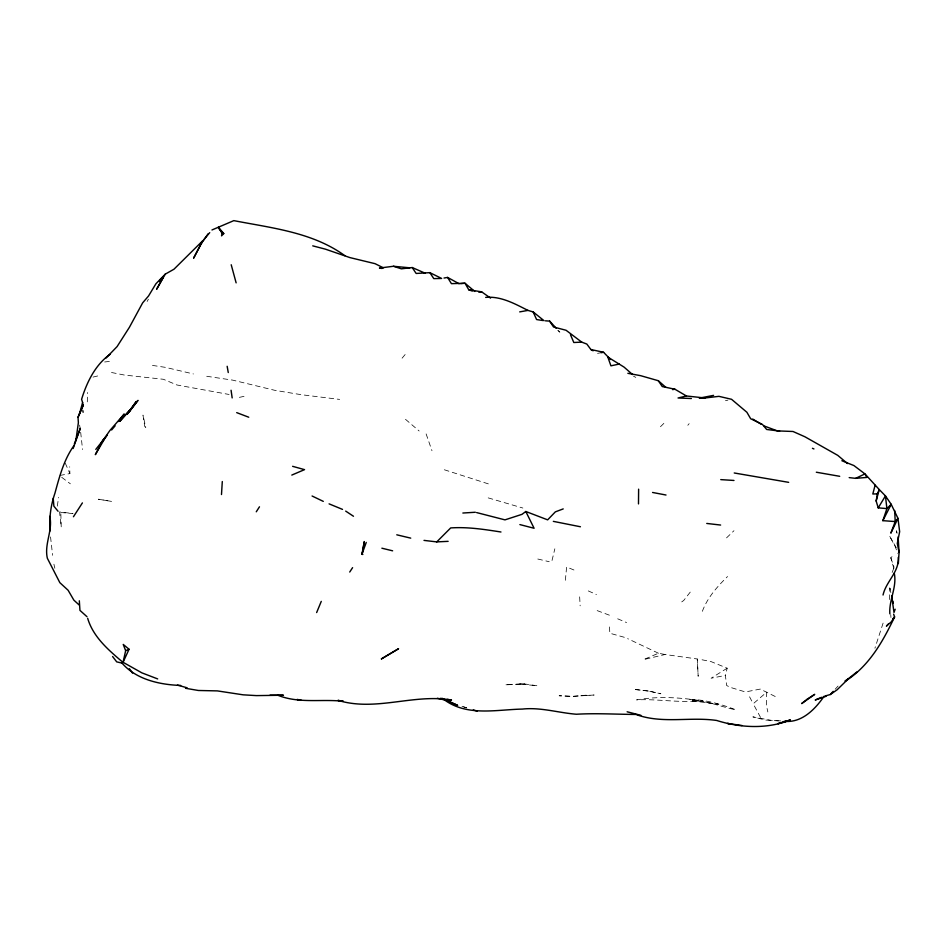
<?xml version="1.0" encoding="UTF-8"?>
<svg xmlns="http://www.w3.org/2000/svg" width="947" height="947" viewBox="0 0 947 947"><rect width="100%" height="100%" fill="white"/><g stroke="black" fill="none" stroke-linecap="round" stroke-linejoin="round"><path stroke-width="0.71" stroke-dasharray="4.74 3.55" d="M889.624 599.534L889.754 587.992L891.269 590.194M87.302 401.883L87.621 392.508M565.371 580.286L566.614 566.969L575.705 570.733M57.317 506.112L58.596 497.424M552.03 560.47L554.835 548.81M775.226 696.507L760.287 689.085L745.336 691.949L730.279 687.356L726.657 685.498L725.366 675.424L727.189 668.191L711.043 661.598L699.679 659.313M883.101 623.102L874.933 648.198M892.145 572.45L893.613 568.626M702.366 611.312C707.445 597.581 717.27 586.607 727.545 576.534M147.128 301.477L148.395 299.228M690.245 592.112L683.722 600.469L678.928 603.902M687.83 425.262L689.144 423.664M402.096 358.179L405.304 354.332M726.55 537.872L733.961 530.711M835.159 689.227L838.071 686.042M660.473 426.718L664.83 422.433M893.885 568.709L890.796 557.736L893.104 555.711M760.536 717.424L753.196 703.775L766.715 692.162L766.324 704.959L767.839 711.955M727.189 668.191L711.079 678.23L725.366 675.424M665.007 654.507L658.461 653.241L643.51 659.621L665.007 654.507L697.264 658.97L698.176 676.288L697.264 658.97M93.043 377.084L100.039 375.391M725.473 400.699L727.9 400.143M239.39 397.361L244.965 396.142M59.839 475.465L69.889 473.571L69.699 466.764M597.581 353.349L601.167 352.698M104.655 361.979L111.545 361.198M586.264 695.169L572.426 696.388L559.156 695.749L572.426 696.388L594.112 695.015L580.795 695.796M692.364 700.863L698.022 700.863C677.507 702.804 657.088 698.791 636.609 699.892C658.863 695.962 681.438 697.442 703.574 701.254L689.357 699.442C705.479 699.49 720.88 704.201 735.819 709.788C721.188 707.007 707.551 700.567 692.364 700.863L718.311 704.272L705.432 702.236M780.659 720.916L771.012 720.3L752.889 716.879L765.425 720.051L778.422 720.904M60.821 512.516L73.014 513.546L59.554 511.889L61.224 527.136L60.821 512.516L59.554 511.889M206.718 376.279L232.796 380.149L274.843 390.33L301.264 394.698L339.642 399.409M152.467 365.412L165.524 367.377L193.413 373.958M111.509 372.502L124.246 375.024L163.417 379.285L176.923 384.979L229.091 394.473M537.813 559.026L549.224 561.713M488.214 497.885L522.862 508.042M624.31 637.295L609.844 633.235L609.406 626.003M444.344 469.771L489.208 484.154M466.551 707.776L461.165 706.048L466.634 707.93M597.166 610.614L610.046 615.432M617.681 618.805L626.559 622.558M658.461 653.241L627.624 638.633M588.3 590.928L596.432 594.538M633.531 376.219L635.792 377.38M61.721 477.312L70.374 483.81M557.747 330.444L559.855 332.16L557.984 330.148M405.494 419.308L419.142 430.992M896.3 547.721L889.411 535.753L895.235 546.632L897.732 553.368M749.574 696.814L753.196 703.775M65.225 463.095L69.889 473.571M426.126 433.915L431.974 450.725M890.796 557.736L894.098 567.348M897.176 533.208L896.537 530.746L896.88 536.345M889.754 587.992L891.352 594.586M53.908 564.199L54.855 568.224M79.631 425.096L80.471 430.826M80.673 432.258L82.555 449.517M50.546 536.949L52.618 555.309M82.791 409.956L83.087 412.62L82.957 409.755M890.725 614.639L890.949 617.515M579.659 596.87L580.144 605.843M98.488 499.27L111.32 501.365L98.476 499.211M510.729 684.397L504.929 684.894L524.342 683.912L537.269 685.782L518.696 683.876L524.342 683.912L510.729 684.397M636.112 689.594L635.401 689.57L649.133 691.132L660.864 693.772L648.068 690.943L649.133 691.132L636.112 689.594M145.755 427.275L144.761 426.517L142.985 415.094L145.755 427.275"/><path stroke-width="1.42" d="M638.491 503.911L638.621 489.173M221.491 494.535L222.296 481.538M898.348 563.56L899.058 552.503L898.135 536.89M86.958 616.686L79.95 610.377L79.323 600.789M73.144 448.511L75.855 440.769L78.376 422.658L78.021 417.272L83.372 404.902L78.021 417.272M876.153 501.01L879.254 489.552L885.445 495.92L891.198 504.313L886.901 508.598L878.212 507.864L876.153 501.01L877.419 493.861L879.254 489.552L865.534 474.542M361.979 554.137L364.311 541.554L362.156 554.315L362.843 554.469L361.979 554.137L366.252 542.418M73.795 445.824C63.863 459.828 59.46 476.696 54.926 493.245C50.771 505.307 49.019 518.139 50.203 530.888M157.675 678.916L141.872 672.855L123.063 662.284L129.052 649.251L123.228 644.422L125.655 650.684L123.063 662.284L122.021 663.089L116.718 661.882L112.61 656.543M875.111 485.219L872.803 494.003L877.419 493.861M79.039 415.342L82.614 402.593L81.596 399.303C86.722 382.47 95.304 364.69 110.136 354.273M882.864 520.661L891.198 504.313L897.969 518.364L895.211 521.572L882.864 520.661L886.901 508.598L885.445 495.92L878.212 507.864M75.855 440.769L80.341 428.281L74.316 443.954M895.175 609.241L893.992 612.46L891.672 595.9M316.641 612.567L321.27 601.381M883.042 595.012C886.061 581.351 899.33 572 898.23 557.463M202.682 240.798L193.697 258.01L202.682 240.798L173.988 269.208L165.204 274.18L155.876 283.828L148.584 295.926L142.642 302.874L129.431 327.26L117.097 346.578L106.052 358.013M73.44 516.742L82.413 502.904M163.417 277.104L156.61 289.273L165.204 274.18M95.801 449.387L105.815 436.745L95.339 454.667L101.589 442.415L109.923 430.459L124.235 413.993L118.422 421.533M256.27 511.794L259.478 506.799M349.727 572.035L352.592 567.655M159.487 281.366L161.854 277.802M199.722 245.735L208.115 233.779M105.164 437.573L101.589 442.415L107.271 435.123M824.139 696.199C815.036 709.398 801.612 723.236 784.199 721.283M203.238 240.443L209.725 232.631M111.616 429.962L115.108 425.83M888.227 624.085L886.416 626.133L891.305 621.824L894.595 616.935L893.637 614.177M892.784 618.971L894.595 616.935C882.912 641.439 869.18 665.978 845.576 681M825.251 695.962L830.294 694.53L833.206 691.346M223.764 233.53L221.562 235.85L222.095 233.021L218.414 227.28L223.764 233.53L222.095 233.021L218.236 227.422M423.996 540.394L436.745 541.897L450.689 527.929C467.558 526.769 484.367 529.409 500.975 532.001M856.928 671.92L848.619 678.537L837.089 689.818L830.294 694.53M563.228 508.906L555.344 511.865L547.65 519.856L525.81 511.487L522.022 514.328L504.976 519.867L476.613 512.576M845.032 680.952L848.619 678.537M855.662 478.353L864.942 473.902L866.789 477.43L855.662 478.353L849.187 477.619M211.962 229.967L233.826 220.627C271.86 228.038 312.498 232.228 344.815 255.654M291.806 475.074L304.532 469.641L292.611 466.326M821.594 697.288L815.213 699.999L826.068 696.294M125.655 650.684L129.052 649.251M790.224 720.051L778.103 723.626L790.224 720.051C766.798 729.285 740.376 727.9 716.678 720.466C689.878 716.571 661.989 724.112 635.875 714.452C616.035 714.334 596.255 713.079 576.392 714.239C558.328 712.795 540.642 707.101 522.365 709.078C495.885 709.646 466.528 716.808 443.622 699.253M779.653 431.11L766.656 429.465L762.453 424.445L750.663 418.74L746.887 412.265L731.546 399.291L718.939 396.343L704.994 397.989L686.445 395.988L678.052 397.989L691.369 398.521M619.243 364.074L610.922 365.826L607.82 357.066L624.026 367.081L632.584 374.562M713.564 395.373L699.288 398.131L704.994 397.989M601.167 352.698L603.559 352.272L610.578 359.54M519.702 311.883L527.952 310.403L533.161 311.918L544.063 320.725M444.013 278.039L447.588 277.424L459.2 283.792M672.571 389.608L674.951 389.241L686.445 395.988M409.814 267.812L393.455 266.273L379.463 268.048L382.055 268.475M425.167 273.21L412.217 267.539L401.362 268.83L393.455 266.273M460.656 283.65L465.024 283.236L474.743 291.439M478.732 292.09L481.644 291.83L490.57 298.127M462.858 513.025L475.335 512.256M429.855 272.653L433.773 278.607L441.622 278.454L429.855 272.653L416.147 273.458L412.217 267.539M436.745 541.897L448.132 541.341M593.13 350.804L590.892 349.526L586.832 344.057L581.73 342.127L573.811 342.506L570.449 334.634M270.002 695.169L283.449 695.24L256.4 695.607L243.154 694.826L217.372 690.896L198.361 690.481L185.529 688.28M180.699 685.439C159.972 684.764 136.19 679.626 122.021 663.089M485.681 297.394C500.939 295.985 514.766 303.774 527.952 310.403M720.762 479.62L733.984 480.46M545.448 320.82L549.615 321.104L556.126 328.136M706.758 523.442L720.62 525.052M312.735 245.853L325.437 249.168L349.917 257.596L375.071 263.68L383.523 267.906M742.046 725.544L727.545 723.449L729.048 723.662M440.225 698.341L443.042 698.768M447.268 699.395L451.506 700.034C413.484 693.524 375.639 711.895 337.984 700.354L343.37 701.289C321.507 698.839 298.779 703.799 277.791 695.216M447.588 277.424L451.423 283.662L465.024 283.236L468.765 289.794L481.644 291.83M542.82 320.524L536.594 319.553L533.161 311.918M839.705 476.305L816.326 472.222M297.749 699.726L301.229 700.354L297.228 699.383M627.861 373.319L640.646 375.675L658.307 380.718L665.8 387.323M580.428 526.757L553.332 521.359M788.662 482.343L734.233 472.979M652.566 492.464L666.013 495.021M674.951 389.241L662.261 386.554L658.307 380.718M590.892 349.526L603.559 352.272M437.384 698.259L445.788 700.224L457.673 705.397L444.936 699.573M396.769 534.806L410.738 538.133M381.878 548.206L392.626 550.823M627.127 711.789L640.894 715.316M519.879 524.591L534.084 528.26L525.81 511.487M177.444 685.107L187.104 687.782M473.275 709.93L477.312 711.233M468.765 289.794L472.293 291.072M764.265 426.02L777.298 430.885L793.006 431.489L804.926 436.78L837.764 455.365L847.494 463.557M236.703 412.632L248.753 417.225M841.859 460.727L853.91 465.557L864.942 473.902M329.083 503.863L342.518 509.391M812.431 448.298L813.935 448.937M312.084 496.003L323.294 501.377M442.095 698.33L445.788 700.224M752.77 419.083L761.021 424.114M345.679 511.096L353.48 516.257M581.73 342.127L566.069 330.266L553.545 327.011L549.615 321.104M121.772 661.349C107.792 649.441 93.043 636.573 87.669 618.308M79.051 604.896L73.854 600.126L68.125 590.277L59.839 582.654L47.35 558.257C44.047 543.992 53.139 530.071 49.729 516.328M58.063 511.273L53.884 506.172L53.221 498.347M129.337 668.641L132.568 673.116M231.21 264.758L236.134 282.869M899.058 552.503L897.306 543.353L899.65 531.705L897.969 518.364L890.855 533.149L895.211 521.572L894.666 510.469M227.162 366.288L228.263 372.55M231.068 390.247L232.169 397.918M82.614 402.593L82.756 405.458M892.962 601.179L893.057 603.428M894.299 573.195C897.117 587.353 888.807 600.09 889.849 613.857M136.214 401.575L127.123 414.265L138.002 400.368L128.887 412.217L136.214 401.575M132.343 407.352L119.736 421.344L132.343 407.352M807.389 699.052L801.647 703.597L814.728 694.34L807.389 699.052M398.486 648.766L381.416 658.899L398.486 648.766"/></g></svg>
